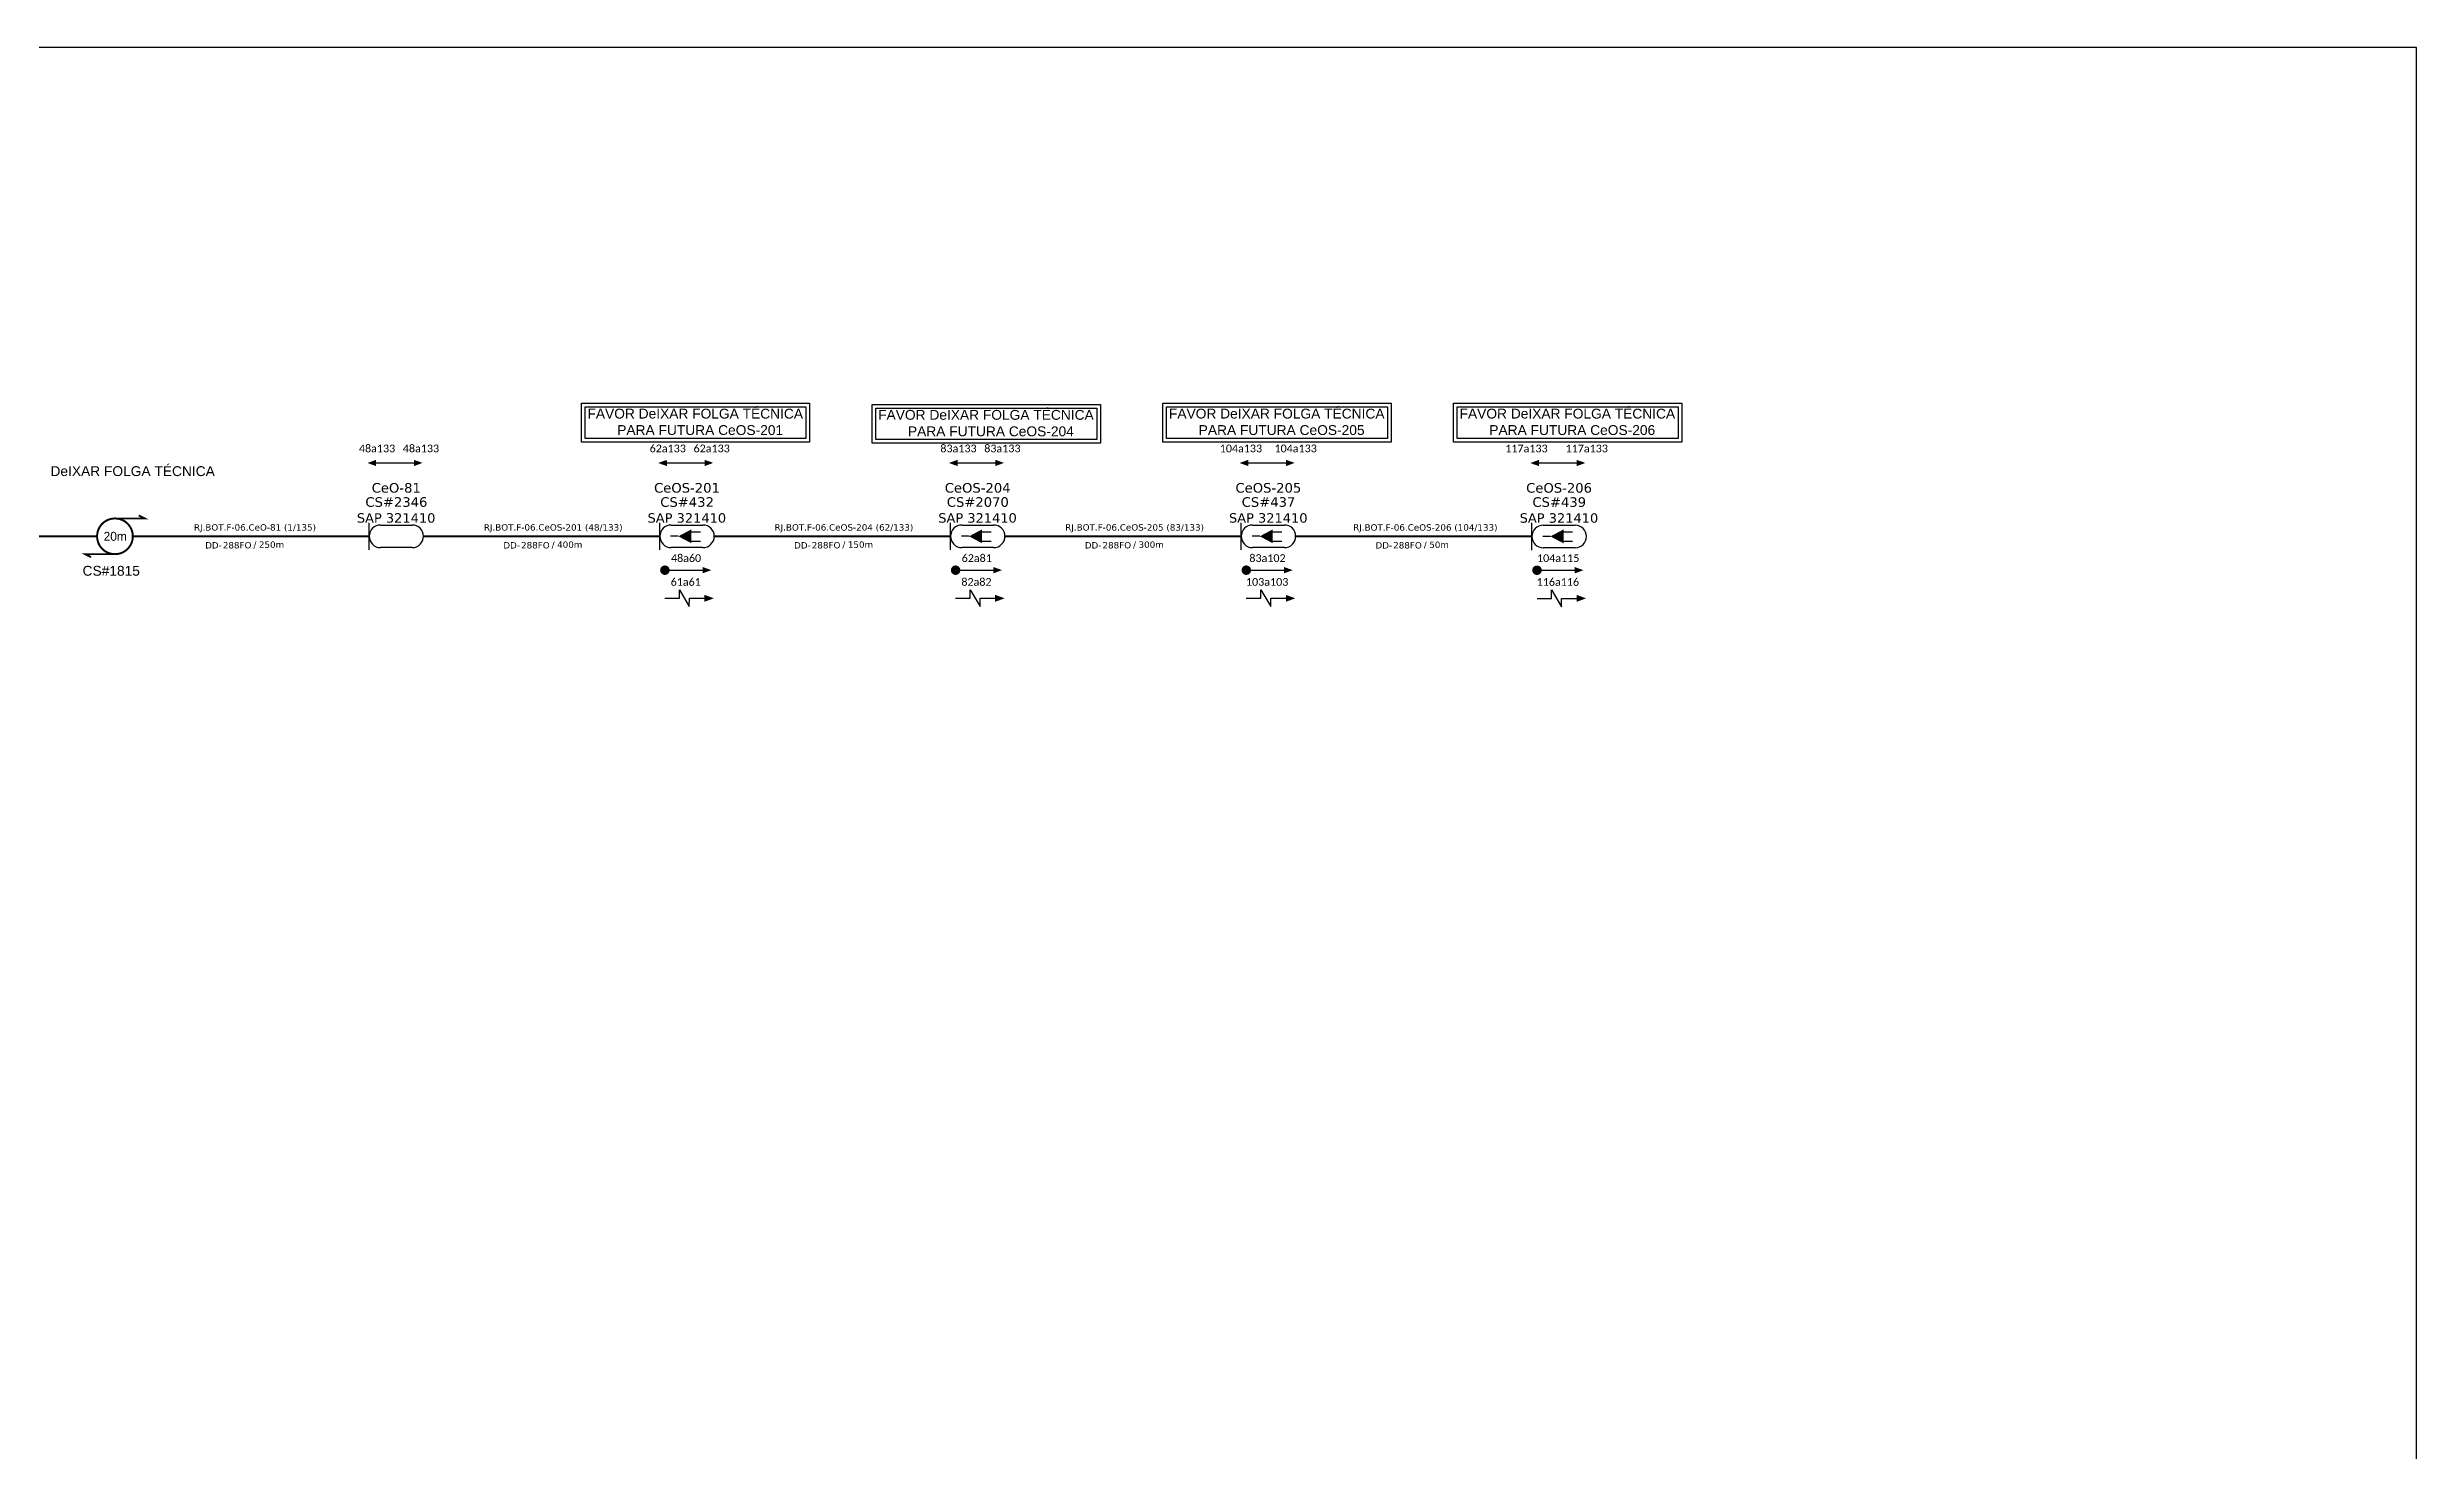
# Model space of a CAD drawing. Header units: metres. Extents: x -1286 to 468, y -500 to 94.
# Drawn here: x -946 to -445, y -203 to 94 of the extents above; entities that cross this region are included whole.
import ezdxf
from ezdxf.enums import TextEntityAlignment as Align

# ---------------------------------------------------------------- set-up
doc = ezdxf.new("R2010")
doc.units = ezdxf.units.M
for name, color, linetype in [('20.4-CEOS', 1, 'Continuous'), ('20.5-CABO AÉREO', 1, 'Continuous'), ('CEO', 1, 'Continuous'), ('SETA', 7, 'Continuous')]:
    doc.layers.add(name, color=color, linetype=linetype)
doc.layers.add('40.1-ETIQUETAS', color=1, linetype='Continuous', lineweight=20)
doc.styles.add('ARIAL', font='arial.ttf')
doc.styles.add('siredit', font='verdana.ttf')
doc.linetypes.add('FENCELINE1', pattern='A,0.25,-0.1,[133,ltypeshp.shx,S=0.1,R=0,X=-0.1,Y=0],-0.1,1', length=1.45)

msp = doc.modelspace()

# ---------------------------------------------------------------- linework, layer by layer
msp.add_lwpolyline([(-1286.07, -499.81), (-445.07, -499.81), (-445.07, 94.19), (-1286.07, 94.19)], close=True)
at = {"color": 7, "ltscale": 9e-07}
for points in [[(-833.29, 18.88), (-785.03, 18.88), (-785.03, 10.67), (-833.29, 10.67)], [(-832.52, 18.11), (-785.8, 18.11), (-785.8, 11.44), (-832.52, 11.44)], [(-771.79, 18.61), (-723.53, 18.61), (-723.53, 10.4), (-771.79, 10.4)], [(-771.02, 17.84), (-724.3, 17.84), (-724.3, 11.17), (-771.02, 11.17)], [(-710.28, 18.88), (-662.02, 18.88), (-662.02, 10.67), (-710.28, 10.67)], [(-709.51, 18.11), (-662.79, 18.11), (-662.79, 11.44), (-709.51, 11.44)], [(-648.79, 18.88), (-600.53, 18.88), (-600.53, 10.67), (-648.79, 10.67)], [(-648.02, 18.11), (-601.3, 18.11), (-601.3, 11.44), (-648.02, 11.44)]]:
    msp.add_lwpolyline(points, close=True, dxfattribs=at)
at = {"color": 7}
for points in [[(-876.73, 6.24), (-868.75, 6.24)], [(-815.23, 6.24), (-807.25, 6.24)], [(-753.73, 6.24), (-745.75, 6.24)], [(-692.23, 6.24), (-684.25, 6.24)], [(-630.73, 6.23), (-622.75, 6.23)], [(-815.65, -16.46), (-807.67, -16.46)], [(-754.15, -16.46), (-746.17, -16.46)], [(-692.65, -16.46), (-684.67, -16.46)], [(-631.15, -16.47), (-623.17, -16.47)], [(-812.59, -22.41), (-812.59, -20.64), (-810.48, -24.18), (-810.47, -22.41)], [(-751.09, -22.41), (-751.09, -20.64), (-748.98, -24.18), (-748.97, -22.41)], [(-689.59, -22.41), (-689.59, -20.64), (-687.48, -24.18), (-687.47, -22.41)], [(-628.09, -22.42), (-628.09, -20.65), (-625.98, -24.19), (-625.97, -22.42)]]:
    msp.add_lwpolyline(points, dxfattribs=at)
at = {"color": 7, "const_width": 0.394}
for points in [[(-931.99, -5.51), (-925.69, -5.51), (-926.95, -4.88)], [(-931.99, -13.07), (-938.29, -13.07), (-937.03, -13.7)]]:
    msp.add_lwpolyline(points, dxfattribs=at)
at = {"color": 7}
for points, const_width in [([(-931.99, -5.51, 1.000012), (-931.99, -13.07, 0.999978)], 0.42), ([(-816.15, -16.46, 1), (-815.15, -16.46, 1)], 1), ([(-754.65, -16.46, 1), (-753.65, -16.46, 1)], 1), ([(-693.15, -16.46, 1), (-692.15, -16.46, 1)], 1), ([(-631.65, -16.47, 1), (-630.65, -16.47, 1)], 1)]:
    msp.add_lwpolyline(points, format="xyb", close=True, dxfattribs=dict(at, const_width=const_width))
at = {"layer": '20.4-CEOS', "color": 7}
for p, q in [((-875.82, -6.9), (-869.1, -6.9)), ((-814.32, -6.9), (-807.6, -6.9)), ((-752.82, -6.9), (-746.1, -6.9)), ((-691.32, -6.9), (-684.6, -6.9)), ((-869.1, -11.69), (-875.82, -11.69)), ((-807.6, -11.69), (-814.32, -11.69)), ((-746.1, -11.69), (-752.82, -11.69)), ((-684.6, -11.69), (-691.32, -11.69))]:
    msp.add_line(p, q, dxfattribs=at)
at = {"layer": '20.4-CEOS', "color": 5}
for p, q in [((-629.82, -6.91), (-623.1, -6.91)), ((-623.1, -11.7), (-629.82, -11.7))]:
    msp.add_line(p, q, dxfattribs=at)
at = {"layer": '20.4-CEOS', "color": 7}
for points in [[(-878.21, -12.18), (-878.21, -6.41)], [(-816.71, -12.18), (-816.71, -6.41)], [(-812.81, -9.29), (-814.43, -9.29)], [(-810.17, -8.34), (-808.13, -8.34)], [(-755.21, -12.18), (-755.21, -6.41)], [(-751.31, -9.29), (-752.93, -9.29)], [(-748.67, -8.34), (-746.63, -8.34)], [(-693.71, -12.18), (-693.71, -6.41)], [(-689.81, -9.29), (-691.43, -9.29)], [(-687.17, -8.34), (-685.13, -8.34)], [(-810.17, -10.34), (-808.13, -10.34)], [(-748.67, -10.34), (-746.63, -10.34)], [(-687.17, -10.34), (-685.13, -10.34)]]:
    msp.add_lwpolyline(points, dxfattribs=at)
for points in [[(-812.81, -9.29, 0, 2.95, 0), (-810.04, -9.29, 2.95, 2.95, 0)], [(-751.31, -9.29, 0, 2.95, 0), (-748.54, -9.29, 2.95, 2.95, 0)], [(-689.81, -9.29, 0, 2.95, 0), (-687.04, -9.29, 2.95, 2.95, 0)]]:
    msp.add_lwpolyline(points, format="xyseb", dxfattribs=at)
at = {"layer": '20.4-CEOS', "color": 5}
for points in [[(-632.21, -12.19), (-632.21, -6.42)], [(-628.31, -9.31), (-629.93, -9.31)], [(-625.67, -8.36), (-623.63, -8.36)], [(-625.67, -10.35), (-623.63, -10.35)]]:
    msp.add_lwpolyline(points, dxfattribs=at)
msp.add_lwpolyline([(-628.31, -9.31, 0, 2.95, 0), (-625.54, -9.31, 2.95, 2.95, 0)], format="xyseb", dxfattribs=at)
at = {"layer": '20.4-CEOS', "color": 7}
for centre, start, end in [((-875.82, -9.29), 90, 270), ((-869.1, -9.29), 270, 90), ((-814.32, -9.29), 90, 270), ((-807.6, -9.29), 270, 90), ((-752.82, -9.29), 90, 270), ((-746.1, -9.29), 270, 90), ((-691.32, -9.29), 90, 270), ((-684.6, -9.29), 270, 90)]:
    msp.add_arc(centre, 2.39, start, end, dxfattribs=at)
at = {"layer": '20.4-CEOS', "color": 5}
for centre, start, end in [((-629.82, -9.31), 90, 270), ((-623.1, -9.31), 270, 90)]:
    msp.add_arc(centre, 2.39, start, end, dxfattribs=at)
at = {"layer": '20.5-CABO AÉREO', "color": 7, "ltscale": 8, "const_width": 0.4}
for points in [[(-985.77, -9.29), (-935.77, -9.29)], [(-928.21, -9.29), (-878.21, -9.29)], [(-866.71, -9.29), (-816.71, -9.29)], [(-805.21, -9.29), (-755.21, -9.29)], [(-743.71, -9.29), (-693.71, -9.29)], [(-682.21, -9.31), (-632.21, -9.31)]]:
    msp.add_lwpolyline(points, dxfattribs=at)
at = {"layer": 'SETA', "color": 7}
for points in [[(-815.65, -22.41), (-812.59, -22.41)], [(-810.47, -22.41), (-807.28, -22.41)], [(-754.15, -22.41), (-751.09, -22.41)], [(-748.97, -22.41), (-745.78, -22.41)], [(-692.65, -22.41), (-689.59, -22.41)], [(-687.47, -22.41), (-684.28, -22.41)], [(-631.15, -22.42), (-628.09, -22.42)], [(-625.97, -22.42), (-622.78, -22.42)]]:
    msp.add_lwpolyline(points, dxfattribs=at)
for points in [[(-876.73, 5.57), (-878.57, 6.23), (-876.74, 6.9)], [(-868.76, 6.9), (-866.92, 6.25), (-868.75, 5.57)], [(-815.23, 5.57), (-817.07, 6.23), (-815.24, 6.9)], [(-807.26, 6.9), (-805.42, 6.25), (-807.25, 5.57)], [(-753.73, 5.57), (-755.57, 6.23), (-753.74, 6.9)], [(-745.76, 6.9), (-743.92, 6.25), (-745.75, 5.57)], [(-692.23, 5.57), (-694.07, 6.23), (-692.24, 6.9)], [(-684.26, 6.9), (-682.42, 6.25), (-684.25, 5.57)], [(-630.73, 5.56), (-632.57, 6.22), (-630.74, 6.89)], [(-622.76, 6.89), (-620.92, 6.24), (-622.75, 5.56)], [(-807.67, -15.79), (-805.83, -16.45), (-807.66, -17.13)], [(-746.17, -15.79), (-744.33, -16.45), (-746.16, -17.13)], [(-684.67, -15.79), (-682.83, -16.45), (-684.66, -17.13)], [(-623.17, -15.8), (-621.33, -16.46), (-623.16, -17.14)], [(-807.28, -21.68), (-805.27, -22.41), (-807.28, -23.14)], [(-745.78, -21.68), (-743.77, -22.41), (-745.78, -23.14)], [(-684.28, -21.68), (-682.27, -22.41), (-684.28, -23.14)], [(-622.78, -21.69), (-620.77, -22.42), (-622.78, -23.16)]]:
    msp.add_solid(points, dxfattribs=at)

# ---------------------------------------------------------------- texts
at = {"color": 7, "style": 'ARIAL'}
for s, height, p in [('FAVOR DeIXAR FOLGA TÉCNICA', 2.0835, (-832.03, 15.64)), ('FAVOR DeIXAR FOLGA TÉCNICA', 2.0835, (-770.53, 15.38)), ('FAVOR DeIXAR FOLGA TÉCNICA', 2.0835, (-709.01, 15.64)), ('FAVOR DeIXAR FOLGA TÉCNICA', 2.0835, (-647.53, 15.64)), ('PARA FUTURA CeOS-201', 2.0835, (-825.73, 12.16)), ('PARA FUTURA CeOS-204', 2.0835, (-764.23, 11.89)), ('PARA FUTURA CeOS-205', 2.0835, (-702.72, 12.16)), ('PARA FUTURA CeOS-206', 2.0835, (-641.24, 12.16)), ('DeIXAR FOLGA TÉCNICA', 2.0835, (-945.63, 3.47)), ('CS#1815', 2.083, (-938.84, -17.63))]:
    msp.add_text(s, height=height, rotation=359.9867, dxfattribs=at).set_placement(p)
at = {"color": 7}
msp.add_text('20m', height=1.89, dxfattribs=at).set_placement((-934.39, -10.24))
at = {"layer": '20.4-CEOS', "color": 7, "style": 'siredit'}
for s, height, p in [('SAP 321410', 2, (-872.51, -5.4)), ('CS#2346', 2.028, (-872.45, -2.03)), ('SAP 321410', 2, (-811.01, -5.4)), ('CS#432', 2.028, (-810.95, -2.03)), ('SAP 321410', 2, (-749.51, -5.4)), ('CS#2070', 2.028, (-749.45, -2.03)), ('SAP 321410', 2, (-688.01, -5.4)), ('CS#437', 2.028, (-687.95, -2.03)), ('SAP 321410', 2, (-626.51, -5.41)), ('CS#439', 2.028, (-626.45, -2.04))]:
    msp.add_text(s, height=height, dxfattribs=at).set_placement(p, align=Align.MIDDLE_CENTER)
at = {"layer": '40.1-ETIQUETAS', "color": 7, "linetype": 'FENCELINE1', "style": 'siredit'}
for s, p in [('RJ.BOT.F-06.CeO-81 (1/135)', (-902.37, -7.4)), ('RJ.BOT.F-06.CeOS-201 (48/133)', (-839.28, -7.4)), ('RJ.BOT.F-06.CeOS-204 (62/133)', (-777.78, -7.4)), ('RJ.BOT.F-06.CeOS-205 (83/133)', (-716.28, -7.4)), ('RJ.BOT.F-06.CeOS-206 (104/133)', (-654.78, -7.41))]:
    msp.add_text(s, height=1.35, dxfattribs=at).set_placement(p, align=Align.MIDDLE_CENTER)
for s, p in [('DD-', (-909.39, -11.2)), ('288FO', (-903.11, -11.18)), ('DD-', (-846.3, -11.2)), ('288FO', (-840.02, -11.18)), ('DD-', (-784.8, -11.2)), ('288FO', (-778.52, -11.18)), ('DD-', (-723.3, -11.2)), ('288FO', (-717.02, -11.18)), ('DD-', (-661.8, -11.21)), ('288FO', (-655.52, -11.19))]:
    msp.add_text(s, height=1.35, dxfattribs=at).set_placement(p, align=Align.MIDDLE_RIGHT)
at = {"layer": '40.1-ETIQUETAS', "color": 7, "style": 'siredit'}
for p in [(-902.07, -11.05), (-838.98, -11.05), (-777.48, -11.05), (-715.98, -11.05), (-654.48, -11.07)]:
    msp.add_text('/', height=1.35, dxfattribs=at).set_placement(p, align=Align.MIDDLE_RIGHT)
at = {"layer": '40.1-ETIQUETAS', "color": 7, "linetype": 'FENCELINE1', "style": 'siredit'}
for s, p in [('250m', (-901.54, -11.05)), ('400m', (-838.45, -11.05)), ('150m', (-776.95, -11.05)), ('300m', (-715.45, -11.05)), ('50m', (-653.95, -11.07))]:
    msp.add_text(s, height=1.35, dxfattribs=at).set_placement(p, align=Align.MIDDLE_LEFT)
at = {"layer": '40.1-ETIQUETAS', "color": 7, "char_height": 1.633, "width": 27.8947, "attachment_point": 5, "style": 'ARIAL'}
for s, insert in [('{\\fCalibri|b0|i0|c0|p34;48a133}', (-876.54, 9.3)), ('{\\fCalibri|b0|i0|c0|p34;48a133}', (-867.25, 9.3)), ('{\\fCalibri|b0|i0|c0|p34;62a133}', (-815.04, 9.3)), ('{\\fCalibri|b0|i0|c0|p34;62a133}', (-805.75, 9.3)), ('{\\fCalibri|b0|i0|c0|p34;83a133}', (-753.54, 9.3)), ('{\\fCalibri|b0|i0|c0|p34;83a133}', (-744.25, 9.3)), ('{\\fCalibri|b0|i0|c0|p34;104a133}', (-693.79, 9.3)), ('{\\fCalibri|b0|i0|c0|p34;104a133}', (-682.21, 9.3)), ('{\\fCalibri|b0|i0|c0|p34;117a133}', (-633.38, 9.29)), ('{\\fCalibri|b0|i0|c0|p34;117a133}', (-620.62, 9.29)), ('{\\fCalibri|b0|i0|c0|p34;48a60}', (-811.17, -13.91)), ('{\\fCalibri|b0|i0|c0|p34;62a81}', (-749.67, -13.91)), ('{\\fCalibri|b0|i0|c0|p34;83a102}', (-688.17, -13.91)), ('{\\fCalibri|b0|i0|c0|p34;104a115}', (-626.67, -13.92)), ('{\\fCalibri|b0|i0|c0|p34;61a61}', (-811.24, -18.95)), ('{\\fCalibri|b0|i0|c0|p34;82a82}', (-749.74, -18.95)), ('{\\fCalibri|b0|i0|c0|p34;103a103}', (-688.24, -18.95)), ('{\\fCalibri|b0|i0|c0|p34;116a116}', (-626.74, -18.96))]:
    msp.add_mtext(s, dxfattribs=dict(at, insert=insert))
at = {"layer": 'CEO', "color": 7, "style": 'siredit'}
for s, p in [('CeO-81', (-872.48, 0.97)), ('CeOS-201', (-810.98, 0.97)), ('CeOS-204', (-749.48, 0.97)), ('CeOS-205', (-687.98, 0.97)), ('CeOS-206', (-626.48, 0.96))]:
    msp.add_text(s, height=2.028, dxfattribs=at).set_placement(p, align=Align.MIDDLE_CENTER)

doc.saveas('drawing.dxf')
